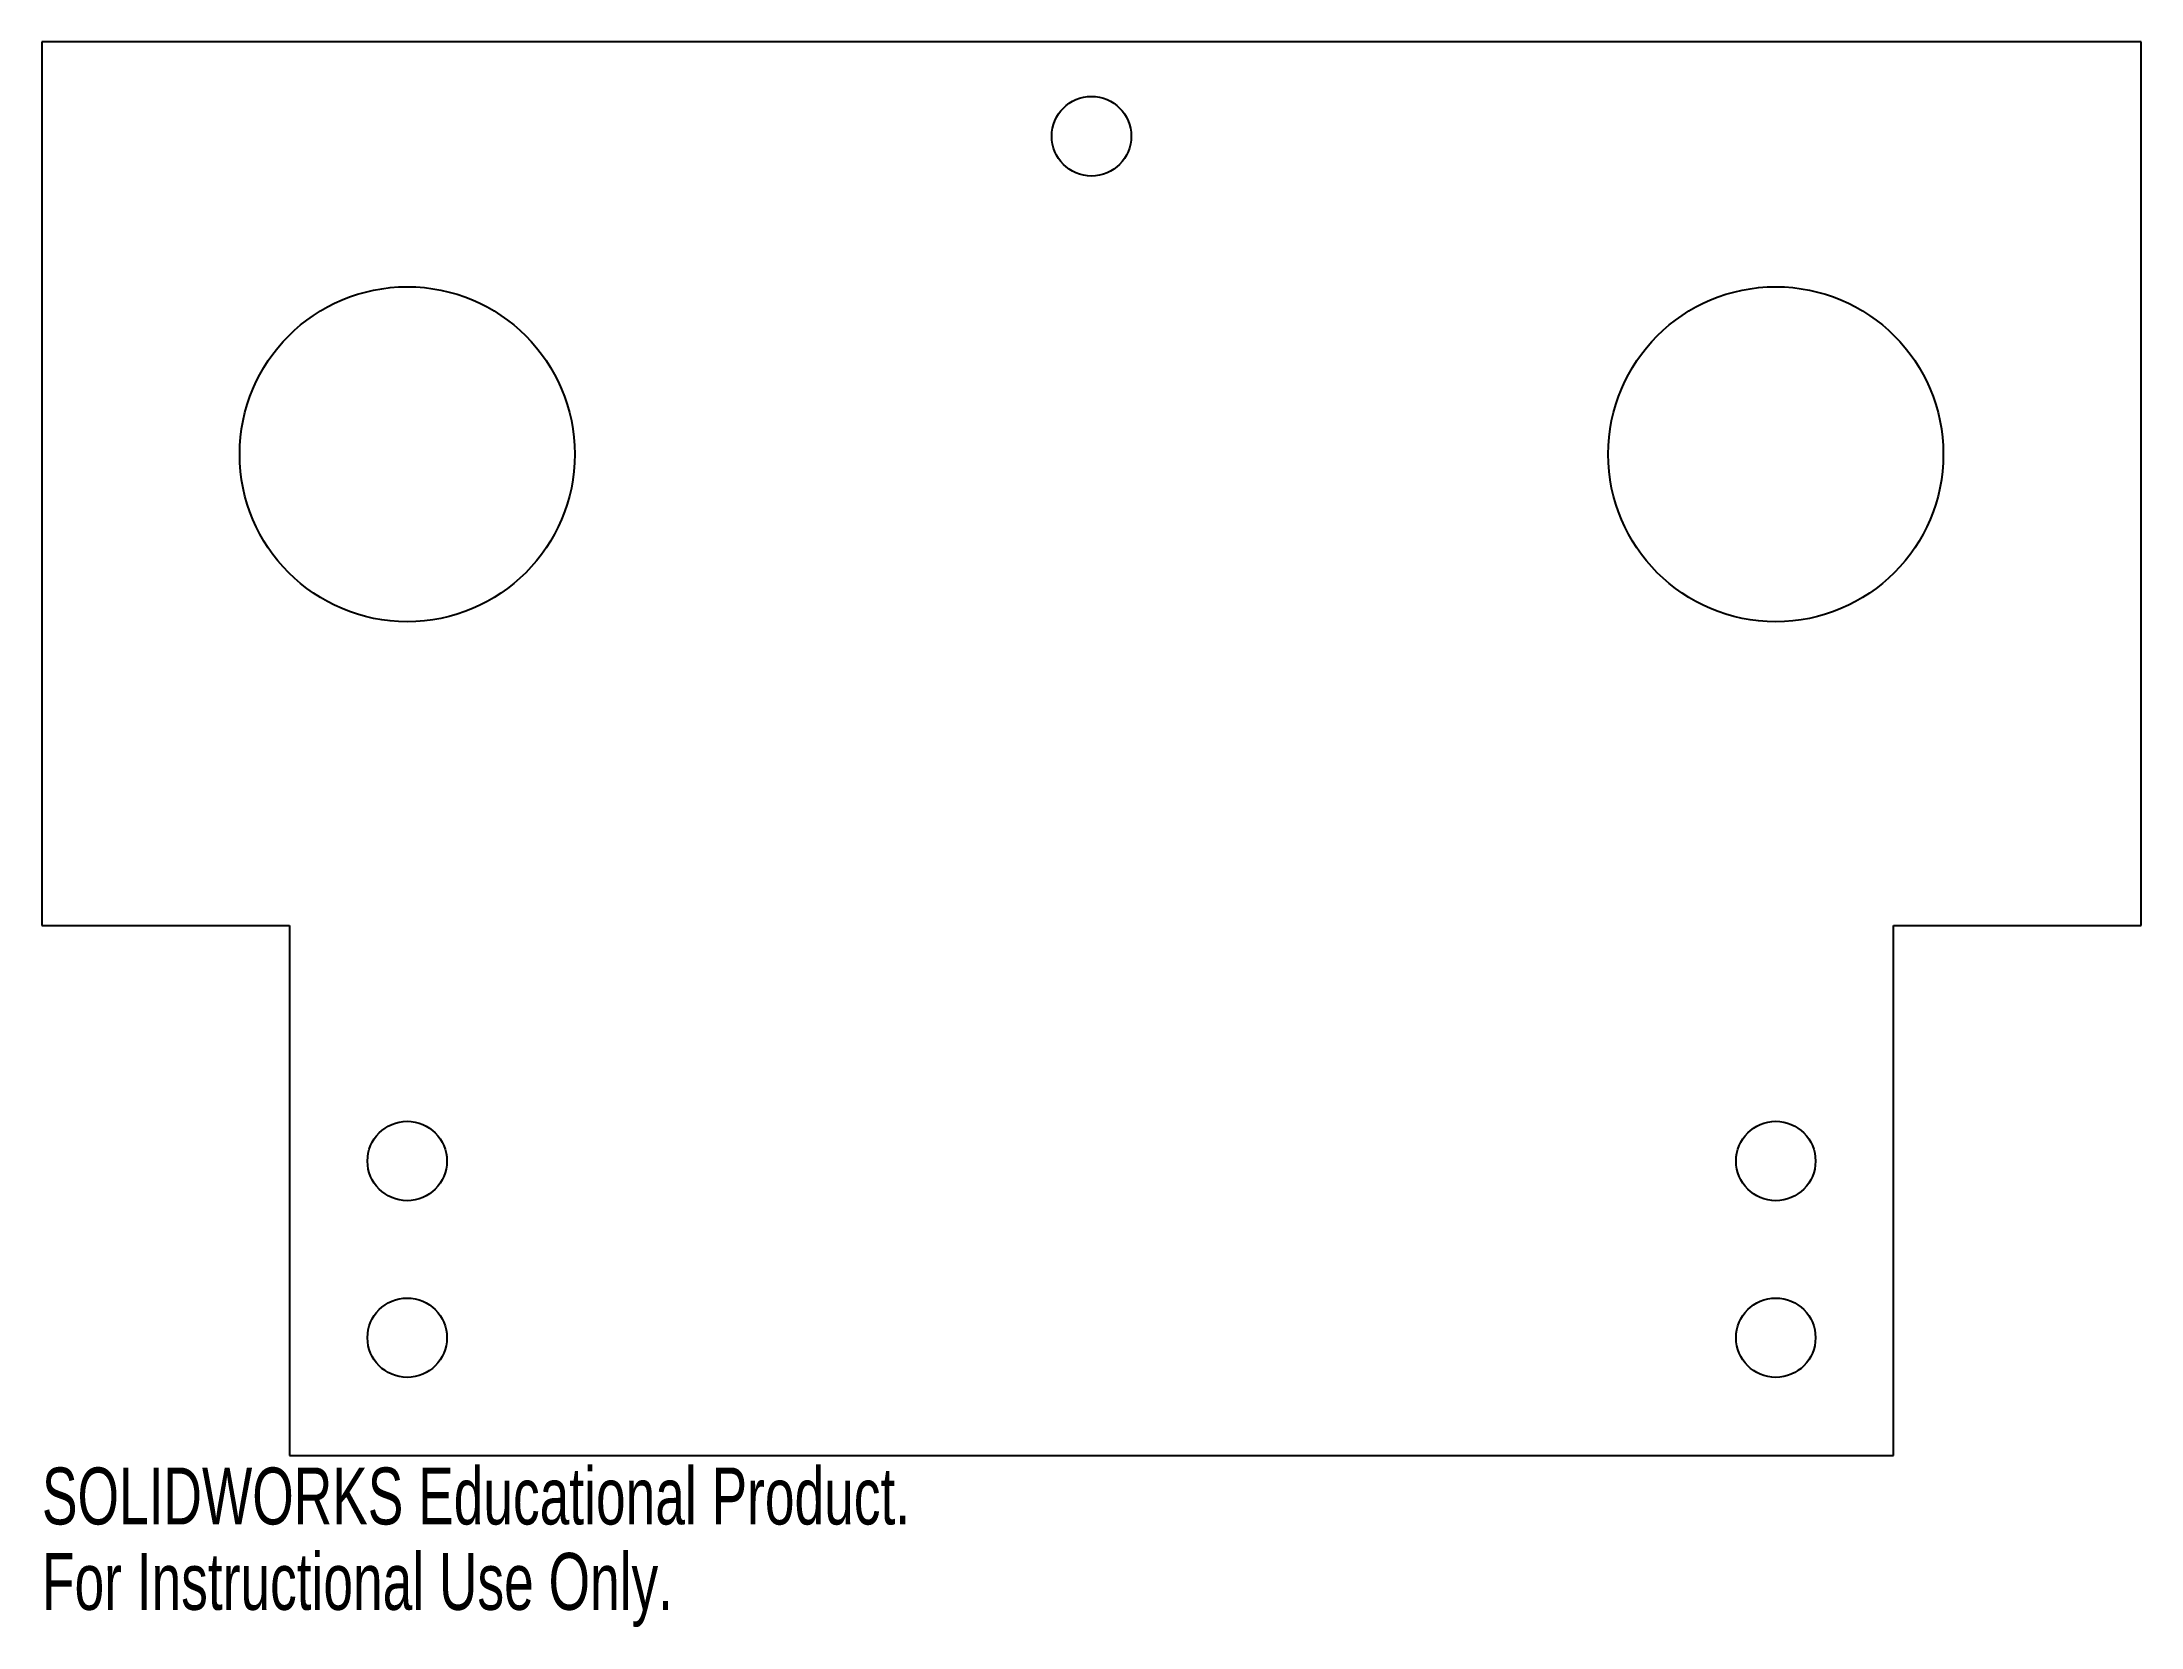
# Model space of a CAD drawing. Header units: millimetres. Extents: x 0 to 178, y -135 to 0.
import ezdxf

# ---------------------------------------------------------------- set-up
doc = ezdxf.new("R2010")
doc.units = ezdxf.units.MM
doc.styles.add('SLDTEXTSTYLE0', font='TXT', dxfattribs={"width": 0.7})

msp = doc.modelspace()

# ---------------------------------------------------------------- linework, layer by layer
at = {"color": 7, "linetype": 'Continuous', "lineweight": 25}
for p, q in [((178.16, 0), (0, 0)), ((0, 0), (0, -75)), ((178.16, -75), (178.16, 0)), ((0, -75), (21, -75)), ((21, -75), (21, -120)), ((157.16, -75), (178.16, -75)), ((157.16, -120), (157.16, -75)), ((21, -120), (157.16, -120))]:
    msp.add_line(p, q, dxfattribs=at)
for centre, radius in [((89.08, -8), 3.38), ((31, -35), 14.22), ((147.16, -35), 14.22), ((31, -95), 3.37), ((147.16, -95), 3.37), ((31, -110), 3.37), ((147.16, -110), 3.37)]:
    msp.add_circle(centre, radius, dxfattribs=at)

# ---------------------------------------------------------------- texts
at = {"color": 7, "linetype": 'Continuous', "char_height": 4.8336, "attachment_point": 1, "style": 'SLDTEXTSTYLE0'}
for s, insert in [('SOLIDWORKS Educational Product.', (0, -121.02)), ('For Instructional Use Only.', (0, -128.27))]:
    msp.add_mtext(s, dxfattribs=dict(at, insert=insert))

doc.saveas('drawing.dxf')
